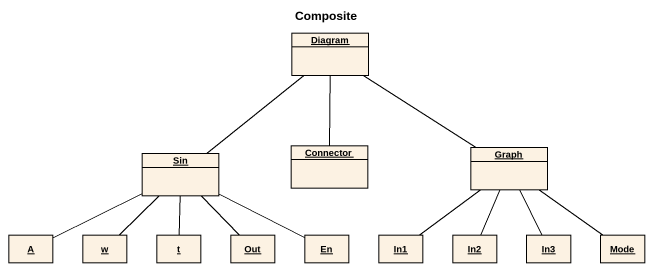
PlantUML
@startuml
title Composite
hide circle
hide empty members
object Diagram
object Sin
object Connector
object Graph
object A
object w
object t
object Out
object En
object In1
object In2
object In3
object Mode
Diagram -- Sin
Diagram -- Connector
Diagram -- Graph
Sin -left- A
Sin -- w
Sin -- t
Sin -- Out
Sin -right- En
Graph -- In1
Graph -- In2
Graph -- In3
Graph -- Mode
@enduml
